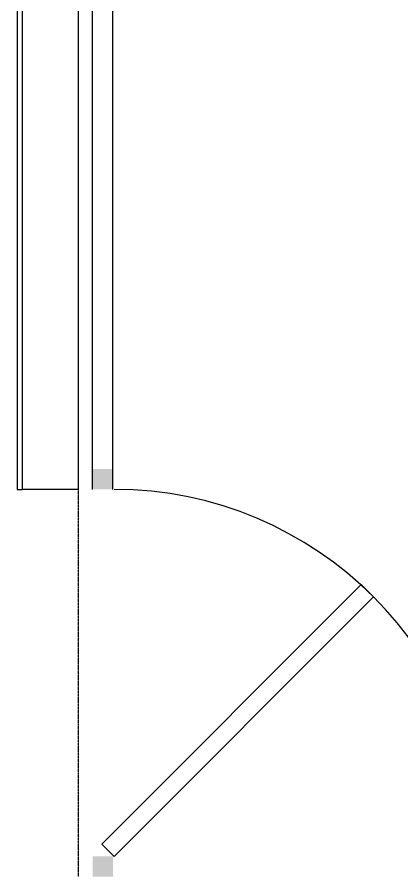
# Model space of a CAD drawing. Header units: millimetres. Extents: x -155 to 94595, y -3153 to 63413.
# Drawn here: x 88115 to 89059, y 42957 to 45065 of the extents above; entities that cross this region are included whole.
import ezdxf

# ---------------------------------------------------------------- set-up
doc = ezdxf.new("R2010")
doc.units = ezdxf.units.MM
doc.linetypes.add('REFERENCIA CAMPECHE$0$63-BASE1-6$0$HIDDEN2', pattern=[0.1875, 0.125, -0.0625])
doc.linetypes.add('TRATTEGGIATA2', pattern=[0.375, 0.25, -0.125])
for name, color, linetype in [('5', 1, 'TRATTEGGIATA2'), ('door', 252, 'Continuous'), ('int', 185, 'Continuous'), ('section', 2, 'Continuous')]:
    doc.layers.add(name, color=color, linetype=linetype)

msp = doc.modelspace()

# ---------------------------------------------------------------- linework, layer by layer
at = {"layer": '5', "linetype": 'REFERENCIA CAMPECHE$0$63-BASE1-6$0$HIDDEN2'}
msp.add_lwpolyline([(88264.86, 49596.989), (88264.86, 42956.989)], dxfattribs=at)
at = {"layer": 'door'}
for points in [[(88299.86, 43906.989), (88299.86, 49596.989)], [(88349.86, 43906.989), (88349.86, 49596.989)]]:
    msp.add_lwpolyline(points, dxfattribs=at)
msp.add_lwpolyline([(88352.801, 43006.989), (88989.197, 43643.385), (88959.249, 43673.334), (88322.853, 43036.937)], close=True, dxfattribs=at)
msp.add_arc((88352.801, 43006.989), 900, 0, 90, dxfattribs=at)
at = {"layer": 'int'}
for p, q in [((88114.86, 49716.989), (88114.86, 43906.989)), ((88127.56, 43906.989), (88127.56, 49716.989)), ((88127.56, 43906.989), (88127.56, 49716.989)), ((88264.86, 49716.989), (88264.86, 43906.989)), ((88114.86, 43906.989), (88127.56, 43906.989)), ((88264.86, 43906.989), (88127.56, 43906.989))]:
    msp.add_line(p, q, dxfattribs=at)
at = {"layer": 'section'}
for points in [[(88299.86, 43906.989), (88299.86, 43956.989), (88349.86, 43906.989), (88349.86, 43956.989)], [(88299.86, 42956.989), (88299.86, 43006.989), (88349.86, 42956.989), (88349.86, 43006.989)]]:
    msp.add_solid(points, dxfattribs=at)

doc.saveas('drawing.dxf')
